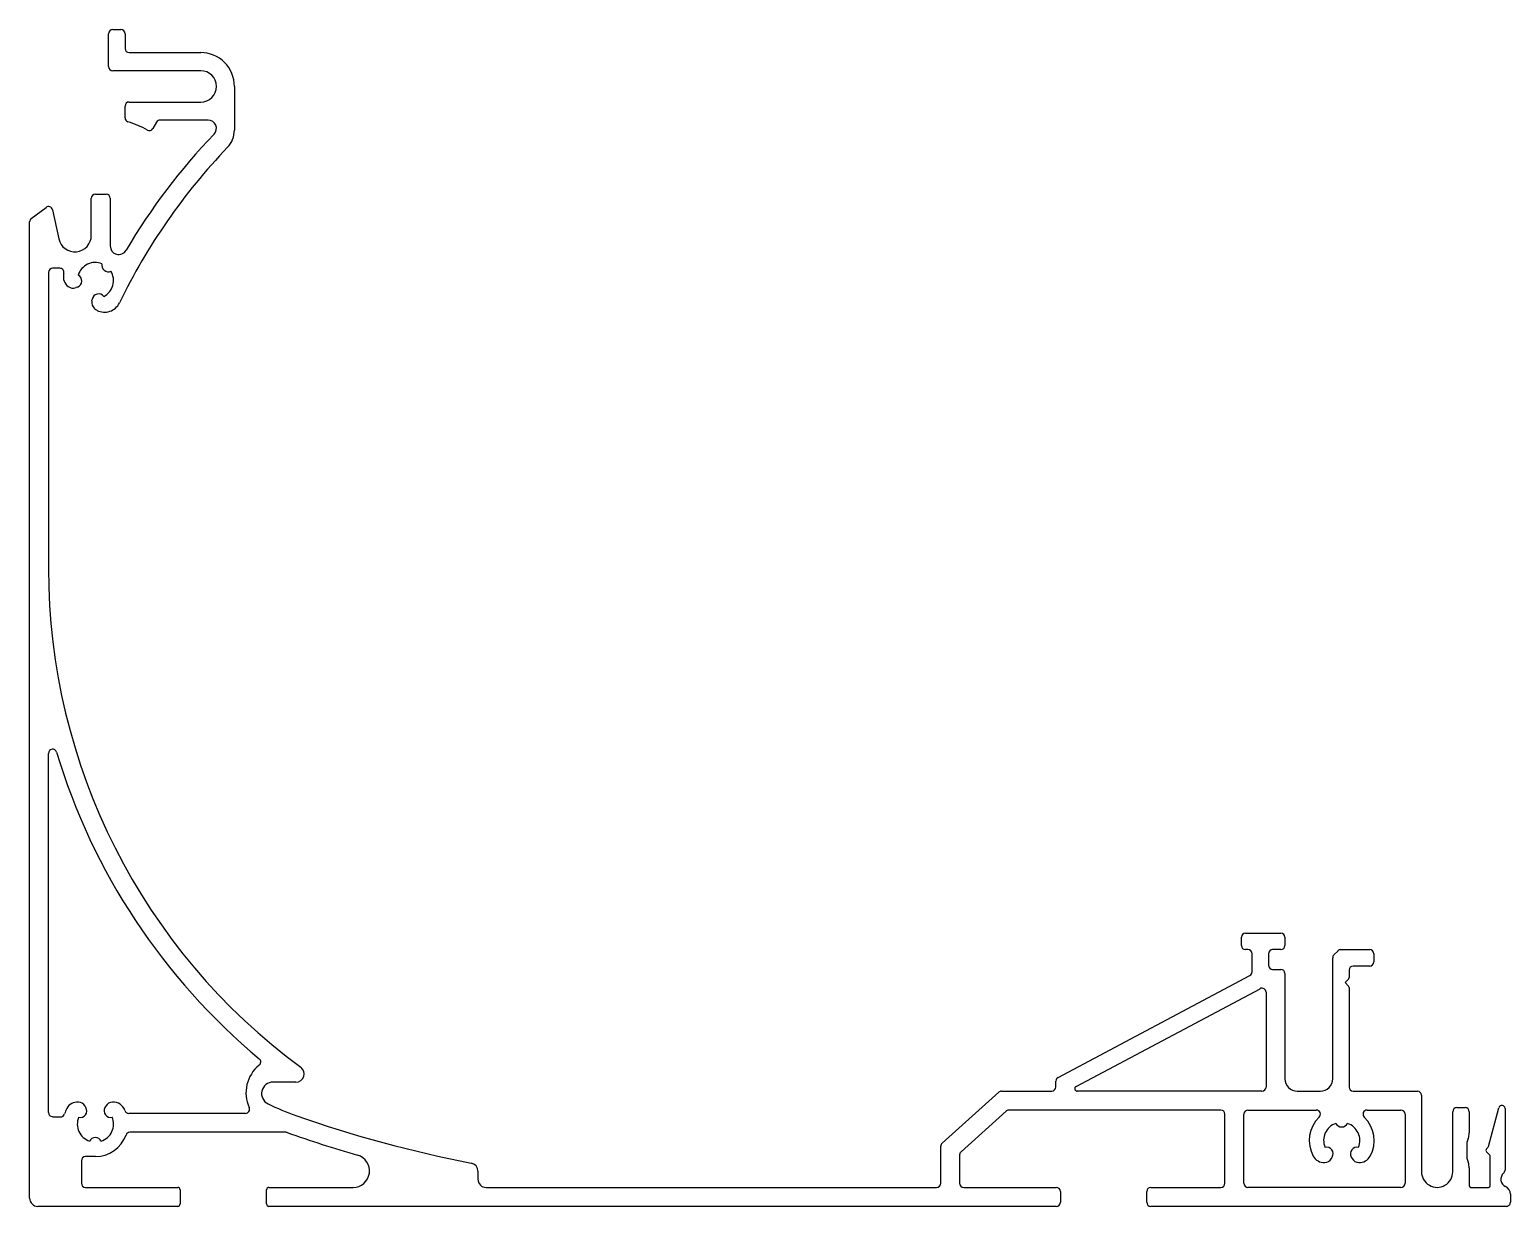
# Model space of a CAD drawing. Extents: x 3 to 183, y 4 to 147.
import ezdxf

# ---------------------------------------------------------------- set-up
doc = ezdxf.new("R2010")
doc.units = 0
doc.layers.get('0').update_dxf_attribs({"linetype": 'CONTINUOUS'})

msp = doc.modelspace()

# ---------------------------------------------------------------- linework, layer by layer
for p, q in [((12.92, 142.23), (12.92, 146.23)), ((13.42, 146.73), (14.42, 146.73)), ((14.92, 146.23), (14.92, 144.43)), ((15.42, 143.93), (24.12, 143.93)), ((24.12, 141.73), (13.42, 141.73)), ((28.22, 139.83), (28.22, 134.5)), ((14.92, 136), (14.92, 137.43)), ((15.42, 137.93), (24.12, 137.93)), ((18.76, 135.48), (18.32, 134.71)), ((25.03, 135.73), (19.19, 135.73)), ((10.82, 121.72), (10.82, 126.23)), ((11.32, 126.73), (12.62, 126.73)), ((13.12, 126.23), (13.12, 120.44)), ((3.52, 123.76), (5.32, 125.12)), ((6.11, 124.83), (6.87, 121.31)), ((3.32, 4.73), (3.32, 123.36)), ((5.62, 117.23), (5.62, 81.23)), ((6.99, 117.73), (6.12, 117.73)), ((9.15, 115.43), (8.96, 115.37)), ((10.89, 113.75), (10.92, 113.94)), ((5.62, 15.13), (5.62, 58.78)), ((150.62, 35.43), (150.62, 36.43)), ((151.12, 36.93), (155.42, 36.93)), ((155.92, 36.43), (155.92, 35.43)), ((151.42, 34.93), (151.12, 34.93)), ((151.92, 32.23), (151.92, 34.43)), ((153.92, 34.43), (153.92, 33.03)), ((155.42, 34.93), (154.42, 34.93)), ((161.87, 34.28), (162.37, 34.78)), ((162.72, 34.93), (166.22, 34.93)), ((166.72, 34.43), (166.72, 33.43)), ((154.42, 32.53), (155.42, 32.53)), ((161.72, 19.23), (161.72, 33.93)), ((163.72, 32.43), (163.72, 31.53)), ((166.22, 32.93), (164.22, 32.93)), ((128.34, 19.39), (151.66, 31.79)), ((155.92, 32.03), (155.92, 19.23)), ((163.65, 31.35), (163.22, 30.93)), ((163.22, 30.93), (163.65, 30.5)), ((130.53, 18.29), (152.89, 30.18)), ((153.62, 29.74), (153.62, 18.23)), ((163.72, 30.32), (163.72, 18.23)), ((35.68, 18.83), (32.92, 18.83)), ((128.07, 18.23), (128.07, 18.95)), ((114.24, 11.4), (121.12, 17.6)), ((121.46, 17.73), (127.57, 17.73)), ((153.12, 17.73), (130.67, 17.73)), ((157.42, 17.73), (160.22, 17.73)), ((164.22, 17.73), (172.02, 17.73)), ((172.52, 17.23), (172.52, 7.93)), ((10.16, 15.73), (10.06, 15.9)), ((12.58, 15.9), (12.48, 15.73)), ((29.56, 15.03), (15.37, 15.03)), ((122.01, 15.3), (116.54, 10.37)), ((148.12, 15.43), (122.34, 15.43)), ((148.62, 6.53), (148.62, 14.93)), ((150.92, 6.53), (150.92, 14.93)), ((151.42, 15.43), (159.73, 15.43)), ((165.91, 15.43), (170.02, 15.43)), ((170.52, 14.93), (170.52, 6.53)), ((176.32, 7.93), (176.32, 15.23)), ((176.82, 15.73), (177.82, 15.73)), ((178.32, 15.23), (178.32, 12.65)), ((180.67, 11.02), (181.93, 15.72)), ((182.67, 15.63), (182.67, 8.14)), ((34.47, 12.73), (15.51, 12.73)), ((114.07, 6.53), (114.07, 11.03)), ((178.2, 11.97), (178.02, 11.48)), ((178.02, 11.48), (178.02, 9.58)), ((180.42, 10.7), (180.6, 10.88)), ((9.62, 9.28), (9.62, 6.53)), ((11.32, 9.78), (10.12, 9.78)), ((116.37, 10), (116.37, 6.53)), ((161.56, 9.55), (161.66, 9.72)), ((163.98, 9.72), (164.08, 9.55)), ((178.02, 9.58), (178.2, 9.08)), ((180.81, 9.96), (180.42, 10.35)), ((180.87, 6.23), (180.87, 9.81)), ((57.82, 8), (57.82, 7.03)), ((178.32, 8.4), (178.32, 6.23)), ((10.12, 6.03), (21.32, 6.03)), ((21.62, 5.73), (21.62, 4.03)), ((32.12, 4.03), (32.12, 5.73)), ((32.42, 6.03), (42.64, 6.03)), ((58.82, 6.03), (113.57, 6.03)), ((116.87, 6.03), (128.12, 6.03)), ((128.62, 5.53), (128.62, 4.23)), ((139.12, 4.23), (139.12, 5.53)), ((139.62, 6.03), (148.12, 6.03)), ((170.02, 6.03), (151.42, 6.03)), ((178.52, 6.03), (180.67, 6.03)), ((21.32, 3.73), (4.32, 3.73)), ((128.12, 3.73), (32.42, 3.73)), ((182.82, 3.73), (139.62, 3.73)), ((183.32, 5.21), (183.32, 4.23))]:
    msp.add_line(p, q)
for centre, radius, start, end in [((13.42, 146.23), 0.5, 90, 180), ((14.42, 146.23), 0.5, 360, 90), ((15.42, 144.43), 0.5, 180, 270), ((13.42, 142.23), 0.5, 180, 270), ((24.12, 139.83), 4.1, 0, 90.0619), ((24.12, 139.83), 1.9, 270, 90), ((15.42, 137.43), 0.5, 90, 180), ((15.42, 136), 0.5, 180, 252.1415), ((10.82, 121.73), 14.5, 61.9102, 72.1415), ((19.19, 135.23), 0.5, 90, 150), ((25.03, 134.73), 1, 316.2027, 90), ((80.82, 81.23), 76.3, 136.2027, 149.5337), ((17.88, 134.96), 0.5, 241.9102, 330), ((25.22, 134.5), 3, 316.2263, 0), ((80.82, 81.23), 74, 136.2263, 154.1303), ((11.32, 126.23), 0.5, 90, 180), ((12.62, 126.23), 0.5, 0, 90), ((5.62, 124.73), 0.5, 12.1008, 127.1008), ((3.82, 123.36), 0.5, 127.1008, 180), ((8.82, 121.73), 2, 192.1008, 359.9126), ((14.16, 120.44), 1.04, 180, 329.5337), ((6.12, 117.23), 0.5, 90, 180), ((6.99, 117.23), 0.5, 347.0136, 90), ((11.32, 116.23), 3.95, 167.0136, 168.7714), ((11.32, 116.23), 2.2, 68.8392, 162.1025), ((12.9, 118.1), 0.8, 167.3756, 292.6244), ((11.32, 116.23), 2.2, 297.8975, 31.1608), ((8.92, 116.7), 1.5, 168.7714, 232.7121), ((8.62, 116.31), 1, 232.7121, 289.9997), ((8.87, 116.19), 0.8, 289.9998, 63.5661), ((11.87, 113.58), 1, 170.0002, 227.2879), ((11.71, 113.81), 0.8, 36.4339, 170.0923), ((12.44, 114.39), 2, 242.7502, 334.1303), ((12.21, 113.94), 1.5, 227.2879, 242.7502), ((80.82, 81.23), 75.2, 180, 233.6776), ((6.12, 58.78), 0.5, 16.7259, 180), ((80.82, 81.23), 77.5, 196.7259, 230.2257), ((151.12, 36.43), 0.5, 90, 180), ((155.42, 36.43), 0.5, 0, 90), ((151.12, 35.43), 0.5, 180, 270), ((151.42, 34.43), 0.5, 0, 90), ((154.42, 34.43), 0.5, 90, 180), ((155.42, 35.43), 0.5, 270, 0), ((162.22, 33.93), 0.5, 134.9998, 180), ((162.72, 34.43), 0.5, 90, 134.9998), ((166.22, 34.43), 0.5, 360, 90), ((154.42, 33.03), 0.5, 180, 270), ((155.42, 32.03), 0.5, 0, 90), ((164.22, 32.43), 0.5, 90, 180), ((166.22, 33.43), 0.5, 270, 0), ((151.42, 32.23), 0.5, 298, 360), ((163.47, 31.53), 0.25, 315, 0), ((153.12, 29.74), 0.5, 360, 118), ((163.47, 30.32), 0.25, 360, 45), ((30.92, 21.28), 0.5, 308.7086, 50.2257), ((33.92, 17.53), 4.3, 128.7086, 204.7021), ((35.69, 19.83), 1, 269.8998, 53.6776), ((32.92, 17.43), 1.4, 90, 244.1713), ((127.57, 18.23), 0.5, 270, 0), ((128.57, 18.95), 0.5, 118, 180), ((130.67, 18.03), 0.3, 118, 270), ((153.12, 18.23), 0.5, 270, 360), ((157.42, 19.23), 1.5, 180, 270), ((160.22, 19.23), 1.5, 270, 360), ((164.22, 18.23), 0.5, 180, 270), ((9.17, 14.91), 1.5, 87.2879, 151.2286), ((9.2, 15.4), 1, 30.0002, 87.2879), ((13.45, 15.4), 1, 92.7121, 149.9997), ((13.47, 14.91), 1.5, 18.0825, 92.7121), ((121.46, 17.23), 0.5, 90, 132), ((172.02, 17.23), 0.5, 360, 90), ((6.12, 15.13), 0.5, 180, 266.3231), ((6.93, 27.71), 13.11, 266.3231, 270.7261), ((7.09, 15.1), 0.5, 270.7261, 341.9677), ((11.32, 13.73), 3.95, 151.2286, 161.9677), ((11.32, 13.73), 2.2, 157.8975, 251.1608), ((9.47, 15.33), 0.8, 256.4339, 30.0923), ((11.32, 13.73), 2.2, 288.8392, 22.1025), ((13.17, 15.33), 0.8, 149.9998, 283.5661), ((15.37, 15.53), 0.5, 198.0825, 270), ((29.56, 15.53), 0.5, 270, 24.7021), ((46.52, 45.53), 32.61, 244.1713, 250.5975), ((85.35, 155.78), 149.5, 250.5975, 259.0729), ((122.34, 14.93), 0.5, 90, 132), ((148.12, 14.93), 0.5, 0, 90), ((151.42, 14.93), 0.5, 90, 180), ((162.82, 11.73), 3.95, 134.0197, 208.7714), ((159.73, 14.93), 0.5, 314.0197, 90), ((165.91, 14.93), 0.5, 90, 225.9803), ((162.82, 11.73), 3.95, 331.2286, 45.9803), ((170.02, 14.93), 0.5, 0, 90), ((176.82, 15.23), 0.5, 90, 180), ((177.82, 15.23), 0.5, 0, 90), ((182.3, 15.63), 0.375, 0, 165.2373), ((15.51, 12.23), 0.5, 90, 160.301), ((34.47, 12.23), 0.5, 70.4835, 90.1998), ((85.35, 155.78), 151.8, 250.4835, 253.8755), ((162.82, 11.73), 2.2, 108.8392, 202.1025), ((162.82, 14.18), 0.8, 207.3756, 332.6244), ((162.82, 11.73), 2.2, 337.8975, 71.1608), ((176.32, 12.65), 2, 339.9996, 0), ((11.32, 11.28), 0.8, 27.3756, 152.6244), ((11.32, 13.73), 3.95, 270, 340.301), ((114.57, 11.03), 0.5, 132, 180), ((160.97, 10.12), 0.8, 329.9998, 103.5661), ((164.67, 10.12), 0.8, 76.4339, 210.0923), ((180.38, 11.1), 0.3, 315, 345), ((10.12, 9.28), 0.5, 90, 180), ((42.64, 8.03), 2, 270, 73.8755), ((116.87, 10), 0.5, 132, 180), ((160.67, 10.55), 1.5, 208.7714, 272.7121), ((160.7, 10.05), 1, 272.7121, 329.9997), ((164.95, 10.05), 1, 210.0002, 267.2879), ((164.97, 10.55), 1.5, 267.2879, 331.2286), ((176.32, 8.4), 2, 0, 20.0004), ((180.59, 10.53), 0.25, 135, 225), ((180.67, 9.81), 0.2, 0, 45), ((56.82, 8), 1, 0, 79.0729), ((174.42, 7.93), 1.9, 180, 0.0762), ((183.17, 7.03), 1, 131.8103, 244.8493), ((182.17, 8.14), 0.5, 311.8103, 0), ((10.12, 6.53), 0.5, 180, 270), ((21.32, 5.73), 0.3, 0, 90), ((32.42, 5.73), 0.3, 90, 180), ((58.82, 7.03), 1, 180, 270), ((113.57, 6.53), 0.5, 270, 0), ((116.87, 6.53), 0.5, 180, 270), ((128.12, 5.53), 0.5, 360, 90), ((139.62, 5.53), 0.5, 90, 180), ((148.12, 6.53), 0.5, 270, 0), ((151.42, 6.53), 0.5, 180, 270), ((170.02, 6.53), 0.5, 270, 0), ((178.52, 6.23), 0.2, 180, 270), ((180.67, 6.23), 0.2, 270, 360), ((182.32, 5.22), 1, 359.8615, 64.8493), ((4.32, 4.73), 1, 180, 270), ((21.32, 4.03), 0.3, 270, 0), ((32.42, 4.03), 0.3, 180, 270), ((128.12, 4.23), 0.5, 270, 0), ((139.62, 4.23), 0.5, 180, 270), ((182.82, 4.23), 0.5, 269.8813, 0.1958)]:
    msp.add_arc(centre, radius, start, end)

doc.saveas('drawing.dxf')
